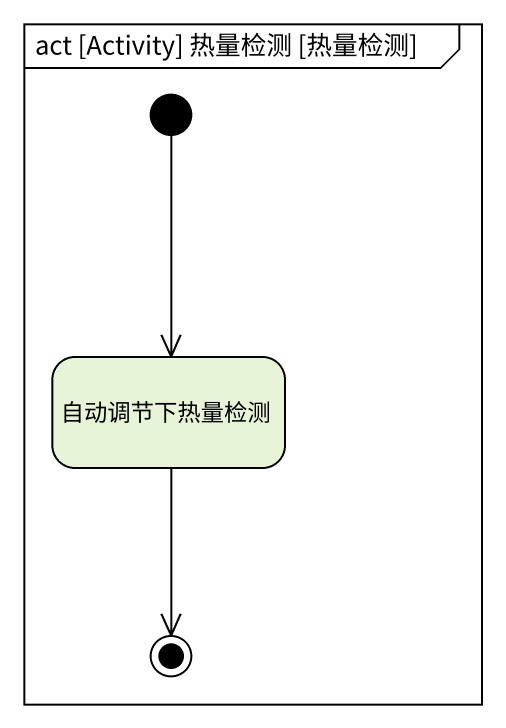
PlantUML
@startuml
mainframe act [Activity] 热量检测 [热量检测]
hide empty description
state 自动调节下热量检测
[*] --> 自动调节下热量检测
自动调节下热量检测 --> [*]
@enduml
